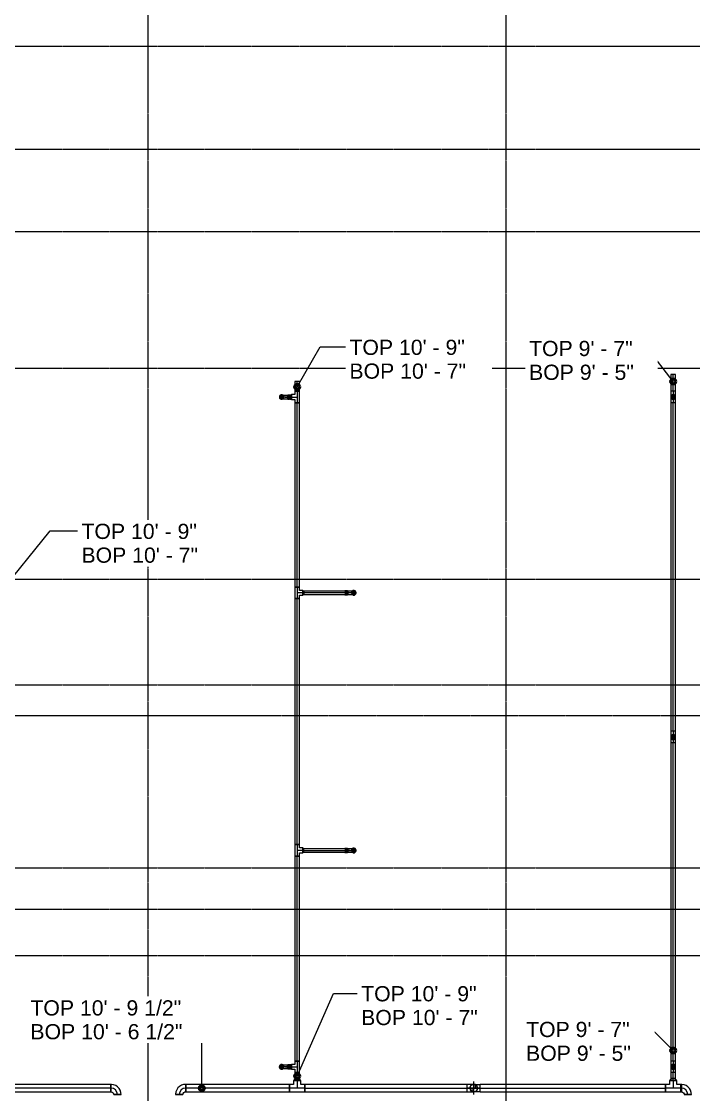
# Model space of a CAD drawing. Header units: inches. Extents: x -3679 to 241, y -496 to 1784.
# Drawn here: x -2629 to -2368.1, y 405 to 821.5 of the extents above; entities that cross this region are included whole.
import ezdxf

# ---------------------------------------------------------------- set-up
doc = ezdxf.new("R2010")
doc.units = ezdxf.units.IN
doc.header["$MEASUREMENT"] = 0
doc.linetypes.add('Grid Line', pattern=[0.875, 0.5, -0.125, 0.125, -0.125])
for name, color, linetype, lineweight in [('G-ANNO-DIMS', 111, 'Continuous', 9), ('P-PIPE', 3, 'Continuous', 9), ('P-PIPE-CNTR', 3, 'Continuous', 9), ('S-GRID', 1, 'Continuous', 9)]:
    doc.layers.add(name, color=color, linetype=linetype, lineweight=lineweight)
doc.styles.add('Arial_1', font='arial.ttf', dxfattribs={"height": 5.901198})

# ---------------------------------------------------------------- blocks, each defined once
blk = doc.blocks.new('Victaulic-VicPress316-Elbow 90-45deg Style P568_P571 - Standard-V5-MAIN LEVEL')
at = {"layer": 'P-PIPE'}
for p, q in [((-559.33, 302.52), (-559.33, 302.18)), ((-559.33, 301.89), (-559.33, 301.44)), ((-559.22, 302.52), (-559.22, 301.22)), ((-559.22, 301.33), (-559.22, 300.39)), ((-558.56, 301.33), (-559.22, 301.33)), ((-559.22, 301.33), (-558.56, 301.33)), ((-558.56, 302.52), (-558.56, 302.52)), ((-558.56, 302.52), (-558.56, 302.52)), ((-558.56, 302.52), (-558.56, 302.52)), ((-558.56, 302.52), (-558.56, 302.52)), ((-558.56, 302.18), (-558.56, 302.18)), ((-558.56, 302.18), (-558.56, 302.18)), ((-558.56, 301.89), (-558.56, 301.89)), ((-558.56, 301.89), (-558.56, 301.89)), ((-557.9, 301.33), (-558.56, 301.33)), ((-558.56, 301.33), (-557.9, 301.33)), ((-558.56, 300.39), (-558.56, 301.33)), ((-558.56, 301.22), (-558.56, 301.22)), ((-558.56, 301.22), (-558.56, 301.22)), ((-558.56, 300.39), (-558.56, 299)), ((-557.9, 301.22), (-557.9, 302.52)), ((-557.9, 300.39), (-557.9, 301.33)), ((-557.79, 302.18), (-557.79, 302.52)), ((-557.79, 301.44), (-557.79, 301.89)), ((-558.56, 299), (-558.56, 299))]:
    blk.add_line(p, q, dxfattribs=at)
at = {"layer": 'P-PIPE', "flags": 128}
for points in [[(-559.33, 301.89), (-559.45, 301.96), (-559.46, 302.1), (-559.35, 302.18), (-559.33, 302.18)], [(-558.56, 299.91), (-558.96, 299.82), (-559.28, 299.56), (-559.45, 299.19), (-559.45, 298.78), (-559.26, 298.42), (-558.93, 298.17), (-558.56, 298.09)], [(-559.33, 302.18), (-559.23, 302.18), (-558.98, 302.18), (-558.63, 302.18), (-558.56, 302.18)], [(-558.56, 302.18), (-558.92, 302.18), (-559.2, 302.18), (-559.32, 302.18), (-559.33, 302.18)], [(-559.33, 301.89), (-559.23, 301.89), (-558.98, 301.89), (-558.63, 301.89), (-558.56, 301.89)], [(-558.56, 301.89), (-558.92, 301.89), (-559.2, 301.89), (-559.32, 301.89), (-559.33, 301.89)], [(-559.22, 301.22), (-559.33, 301.41), (-559.33, 301.44)], [(-559.22, 300.39), (-559.22, 299.89), (-559.22, 299.46), (-559.22, 299.15), (-559.22, 299.01), (-559.22, 299)], [(-557.79, 302.18), (-557.89, 302.18), (-558.14, 302.18), (-558.49, 302.18), (-558.56, 302.18)], [(-558.56, 302.18), (-558.2, 302.18), (-557.92, 302.18), (-557.8, 302.18), (-557.79, 302.18)], [(-557.79, 301.89), (-557.89, 301.89), (-558.14, 301.89), (-558.49, 301.89), (-558.56, 301.89)], [(-558.56, 301.89), (-558.2, 301.89), (-557.92, 301.89), (-557.8, 301.89), (-557.79, 301.89)], [(-558.56, 298.09), (-558.16, 298.18), (-557.84, 298.44), (-557.67, 298.81), (-557.67, 299.22), (-557.86, 299.58), (-558.19, 299.83), (-558.56, 299.91)], [(-557.79, 301.44), (-557.88, 301.24), (-557.9, 301.22)], [(-557.9, 299), (-557.9, 299.09), (-557.9, 299.36), (-557.9, 299.76), (-557.9, 300.25), (-557.9, 300.39)], [(-557.79, 302.18), (-557.67, 302.11), (-557.66, 301.98), (-557.77, 301.89), (-557.79, 301.89)], [(-558.56, 299.77), (-558.92, 299.67), (-559.2, 299.42), (-559.32, 299.07), (-559.26, 298.7), (-559.04, 298.4), (-558.69, 298.25), (-558.56, 298.23)], [(-558.56, 298.23), (-558.2, 298.33), (-557.92, 298.58), (-557.8, 298.93), (-557.86, 299.3), (-558.08, 299.6), (-558.43, 299.75), (-558.56, 299.77)]]:
    blk.add_lwpolyline(points, dxfattribs=at)
at = {"layer": 'P-PIPE'}
for radius, start, end in [(0.767, 90, 270), (0.767, 90, 270), (0.767, 90, 270), (0.658, 90, 270), (0.658, 90, 270), (0.658, 90, 180), (0.658, 180, 270), (0.767, 270, 90), (0.767, 270, 90), (0.767, 270, 90), (0.658, 270, 90), (0.658, 270, 90), (0.658, 0, 90), (0.658, 270, 0)]:
    blk.add_arc((-558.56, 299), radius, start, end, dxfattribs=at)
blk = doc.blocks.new('Victaulic-VicPress316-Elbow 90-45deg Style P568_P571 - Standard-523083-MAIN LEVEL')
at = {"layer": 'P-PIPE'}
for p, q in [((-436.17, 302.52), (-436.17, 302.18)), ((-436.17, 301.89), (-436.17, 301.44)), ((-436.06, 302.52), (-436.06, 301.22)), ((-436.06, 301.33), (-436.06, 300.39)), ((-436.06, 301.33), (-435.41, 301.33)), ((-435.41, 301.33), (-436.06, 301.33)), ((-435.41, 302.52), (-435.41, 302.52)), ((-435.41, 302.52), (-435.41, 302.52)), ((-435.41, 302.52), (-435.41, 302.52)), ((-435.41, 302.52), (-435.41, 302.52)), ((-435.41, 302.18), (-435.41, 302.18)), ((-435.41, 302.18), (-435.41, 302.18)), ((-435.41, 301.89), (-435.41, 301.89)), ((-435.41, 301.89), (-435.41, 301.89)), ((-435.41, 301.33), (-434.75, 301.33)), ((-434.75, 301.33), (-435.41, 301.33)), ((-435.41, 300.39), (-435.41, 301.33)), ((-435.41, 301.22), (-435.41, 301.22)), ((-435.41, 301.22), (-435.41, 301.22)), ((-435.41, 299), (-435.41, 300.39)), ((-434.75, 301.22), (-434.75, 302.52)), ((-434.75, 300.39), (-434.75, 301.33)), ((-434.64, 302.18), (-434.64, 302.52)), ((-434.64, 301.44), (-434.64, 301.89)), ((-435.41, 299), (-435.41, 299))]:
    blk.add_line(p, q, dxfattribs=at)
at = {"layer": 'P-PIPE', "flags": 128}
for points in [[(-436.17, 301.89), (-436.29, 301.96), (-436.3, 302.1), (-436.19, 302.18), (-436.17, 302.18)], [(-435.41, 299.91), (-435.8, 299.82), (-436.12, 299.56), (-436.3, 299.19), (-436.29, 298.78), (-436.1, 298.42), (-435.78, 298.17), (-435.41, 298.09)], [(-436.17, 302.18), (-436.08, 302.18), (-435.83, 302.18), (-435.47, 302.18), (-435.41, 302.18)], [(-435.41, 302.18), (-435.77, 302.18), (-436.05, 302.18), (-436.17, 302.18), (-436.17, 302.18)], [(-436.17, 301.89), (-436.08, 301.89), (-435.83, 301.89), (-435.47, 301.89), (-435.41, 301.89)], [(-435.41, 301.89), (-435.77, 301.89), (-436.05, 301.89), (-436.17, 301.89), (-436.17, 301.89)], [(-436.06, 301.22), (-436.17, 301.41), (-436.17, 301.44)], [(-436.06, 300.39), (-436.06, 299.89), (-436.06, 299.46), (-436.06, 299.15), (-436.06, 299.01), (-436.06, 299)], [(-434.64, 302.18), (-434.73, 302.18), (-434.98, 302.18), (-435.34, 302.18), (-435.41, 302.18)], [(-435.41, 302.18), (-435.04, 302.18), (-434.76, 302.18), (-434.64, 302.18), (-434.64, 302.18)], [(-434.64, 301.89), (-434.73, 301.89), (-434.98, 301.89), (-435.34, 301.89), (-435.41, 301.89)], [(-435.41, 301.89), (-435.04, 301.89), (-434.76, 301.89), (-434.64, 301.89), (-434.64, 301.89)], [(-435.41, 298.09), (-435.01, 298.18), (-434.69, 298.44), (-434.51, 298.81), (-434.52, 299.22), (-434.71, 299.58), (-435.03, 299.83), (-435.41, 299.91)], [(-434.64, 301.44), (-434.73, 301.24), (-434.75, 301.22)], [(-434.75, 299), (-434.75, 299.09), (-434.75, 299.36), (-434.75, 299.76), (-434.75, 300.25), (-434.75, 300.39)], [(-434.64, 302.18), (-434.52, 302.11), (-434.51, 301.98), (-434.62, 301.89), (-434.64, 301.89)], [(-435.41, 299.77), (-435.77, 299.67), (-436.05, 299.42), (-436.17, 299.07), (-436.11, 298.7), (-435.88, 298.4), (-435.54, 298.25), (-435.41, 298.23)], [(-435.41, 298.23), (-435.04, 298.33), (-434.76, 298.58), (-434.64, 298.93), (-434.7, 299.3), (-434.93, 299.6), (-435.27, 299.75), (-435.41, 299.77)]]:
    blk.add_lwpolyline(points, dxfattribs=at)
at = {"layer": 'P-PIPE'}
for radius, start, end in [(0.767, 90, 270), (0.767, 90, 270), (0.767, 90, 270), (0.657, 90, 270), (0.657, 90, 270), (0.657, 90, 180), (0.657, 180, 270), (0.767, 270, 90), (0.767, 270, 90), (0.767, 270, 90), (0.658, 270, 90), (0.658, 270, 90), (0.658, 0, 90), (0.658, 270, 0)]:
    blk.add_arc((-435.41, 299), radius, start, end, dxfattribs=at)
blk = doc.blocks.new('Elbow - Welded - Generic - Standard-V6-MAIN LEVEL')
at = {"layer": 'P-PIPE'}
blk.add_line((-704.95, 313.74), (-704.95, 313.74), dxfattribs=at)
blk.add_line((-704.95, 313.74), (-704.95, 313.74), dxfattribs=at)
at = {"layer": 'P-PIPE', "flags": 128}
for points in [[(-708.91, 313.74), (-708.81, 314.25), (-708.55, 314.69), (-708.14, 315.01), (-707.65, 315.17), (-707.47, 315.18)], [(-707.47, 312.31), (-707.98, 312.4), (-708.42, 312.66), (-708.74, 313.07), (-708.89, 313.56), (-708.91, 313.74)], [(-707.47, 315.18), (-707.38, 315.18), (-707.1, 315.18), (-706.67, 315.18), (-706.11, 315.18), (-705.47, 315.18), (-704.95, 315.18)], [(-707.47, 315.18), (-706.96, 315.09), (-706.52, 314.82), (-706.2, 314.42), (-706.04, 313.92), (-706.03, 313.74)], [(-706.03, 313.74), (-706.12, 313.23), (-706.39, 312.79), (-706.8, 312.47), (-707.29, 312.32), (-707.47, 312.31)], [(-704.95, 312.31), (-705.63, 312.31), (-706.26, 312.31), (-706.79, 312.31), (-707.18, 312.31), (-707.42, 312.31), (-707.47, 312.31)]]:
    blk.add_lwpolyline(points, dxfattribs=at)
at = {"layer": 'P-PIPE'}
for start, end in [(0, 180), (180, 0)]:
    blk.add_arc((-707.47, 313.74), 1.44, start, end, dxfattribs=at)
blk = doc.blocks.new('Elbow - Welded - Generic - Standard-1127339-MAIN LEVEL')
at = {"layer": 'P-PIPE'}
blk.add_line((-332, 316.26), (-332, 316.26), dxfattribs=at)
blk.add_line((-332, 316.26), (-332, 316.26), dxfattribs=at)
at = {"layer": 'P-PIPE', "flags": 128}
for points in [[(-333.44, 316.26), (-333.44, 315.58), (-333.44, 314.95), (-333.44, 314.42), (-333.44, 314.03), (-333.44, 313.8), (-333.44, 313.74)], [(-330.56, 313.74), (-330.56, 313.84), (-330.56, 314.11), (-330.56, 314.54), (-330.56, 315.1), (-330.56, 315.75), (-330.56, 316.26)]]:
    blk.add_lwpolyline(points, dxfattribs=at)
at = {"layer": 'P-PIPE'}
for start, end in [(90, 270), (270, 90)]:
    blk.add_arc((-332, 313.74), 1.44, start, end, dxfattribs=at)
blk = doc.blocks.new('Elbow - Welded - Generic - Standard-V8-MAIN LEVEL')
at = {"layer": 'P-PIPE'}
for p, q in [((-2.52, -1.44), (-2.52, 1.44)), ((-2.52, 1.44), (-2.52, -1.44)), ((1.44, 2.52), (-1.44, 2.52)), ((-1.44, 2.52), (1.44, 2.52))]:
    blk.add_line(p, q, dxfattribs=at)
at = {"layer": 'P-PIPE', "flags": 128}
for points in [[(-1.44, 2.52), (-1.53, 2.08), (-1.79, 1.72), (-2.18, 1.49), (-2.52, 1.44)], [(-2.52, -1.44), (-1.67, -1.34), (-0.85, -1.07), (-0.12, -0.62), (0.51, -0.03), (0.99, 0.68), (1.3, 1.48), (1.43, 2.33), (1.44, 2.52)]]:
    blk.add_lwpolyline(points, dxfattribs=at)
blk = doc.blocks.new('Transition - Generic - Plumbing-CW-1090292-MAIN LEVEL')
at = {"layer": 'P-PIPE'}
for radius, start, end in [(0.8125, 0, 180), (0.8125, 180, 0), (0.5625, 0, 180), (0.5625, 180, 0)]:
    blk.add_arc((-2376, 415.742802), radius, start, end, dxfattribs=at)
blk = doc.blocks.new('Transition - Generic - Plumbing-CW-1187651-MAIN LEVEL')
at = {"layer": 'P-PIPE'}
for centre, radius, start, end in [((-2376, 675.742802), 0.8125, 0, 180), ((-2376, 675.742802), 0.8125, 180, 0), ((-2375.982791, 675.742802), 0.5625, 0, 180), ((-2375.982791, 675.742802), 0.5625, 180, 0)]:
    blk.add_arc(centre, radius, start, end, dxfattribs=at)

msp = doc.modelspace()

# ---------------------------------------------------------------- linework, layer by layer
at = {"layer": 'G-ANNO-DIMS'}
for p, q in [((-2521.98, 679.64), (-2513.01, 695.19)), ((-2513.01, 695.19), (-2503.19, 695.19)), ((-2385.98, 694.74), (-2390.08, 694.74)), ((-2376, 681.79), (-2385.98, 694.74)), ((-2638, 598.98), (-2617.83, 623.74)), ((-2617.83, 623.74), (-2607.22, 623.74)), ((-2521.98, 412.15), (-2507.81, 444.27)), ((-2507.81, 444.27), (-2498.64, 444.27)), ((-2559.01, 438.76), (-2565.42, 438.76)), ((-2559.01, 407.5), (-2559.01, 438.76)), ((-2384.36, 430.41), (-2391.24, 430.41)), ((-2376, 422.05), (-2384.36, 430.41))]:
    msp.add_line(p, q, dxfattribs=at)
at = {"layer": 'G-ANNO-DIMS', "lineweight": 50}
for centre in [(-2521.98, 679.64), (-2376, 681.79), (-2376, 422.05), (-2521.98, 412.15), (-2559.01, 407.5)]:
    msp.add_circle(centre, 1, dxfattribs=at)
at = {"layer": 'P-PIPE'}
for p, q in [((-2376.95, 684.49), (-2376.95, 677.99)), ((-2375.05, 684.49), (-2376.95, 684.49)), ((-2375.05, 677.99), (-2375.05, 684.49)), ((-2522.93, 681.74), (-2522.93, 677.99)), ((-2521.03, 681.74), (-2522.93, 681.74)), ((-2521.03, 677.99), (-2521.03, 681.74)), ((-2524.63, 676.4), (-2525.65, 676.4)), ((-2525.65, 676.4), (-2525.65, 675.09)), ((-2525.65, 675.09), (-2524.63, 675.09)), ((-2524.23, 676.56), (-2524.63, 676.31)), ((-2524.63, 676.4), (-2524.63, 675.09)), ((-2524.63, 675.18), (-2524.23, 674.93)), ((-2522.93, 676.69), (-2524.23, 676.69)), ((-2524.23, 676.69), (-2524.23, 674.79)), ((-2524.23, 674.79), (-2524.23, 676.69)), ((-2521.03, 677.99), (-2522.93, 677.99)), ((-2522.93, 677.99), (-2522.93, 676.69)), ((-2522.93, 677.99), (-2521.03, 677.99)), ((-2521.03, 677.99), (-2522.93, 677.99)), ((-2521.03, 673.5), (-2521.03, 677.99)), ((-2375.05, 677.99), (-2376.95, 677.99)), ((-2376.95, 677.99), (-2376.95, 673.5)), ((-2375.05, 673.5), (-2375.05, 677.99)), ((-2524.23, 674.79), (-2522.93, 674.79)), ((-2522.93, 674.79), (-2522.93, 673.5)), ((-2522.93, 673.5), (-2521.03, 673.5)), ((-2521.03, 673.5), (-2522.93, 673.5)), ((-2522.93, 673.5), (-2522.93, 601.99)), ((-2521.03, 673.5), (-2522.93, 673.5)), ((-2521.03, 601.99), (-2521.03, 673.5)), ((-2376.95, 673.5), (-2376.95, 545.99)), ((-2375.05, 673.5), (-2376.95, 673.5)), ((-2375.05, 545.99), (-2375.05, 673.5)), ((-2522.93, 601.99), (-2522.93, 597.5)), ((-2521.03, 601.99), (-2522.93, 601.99)), ((-2522.93, 601.99), (-2521.03, 601.99)), ((-2521.03, 601.99), (-2522.93, 601.99)), ((-2521.03, 600.69), (-2521.03, 601.99)), ((-2519.74, 600.69), (-2521.03, 600.69)), ((-2519.74, 600.69), (-2519.74, 598.79)), ((-2519.74, 598.79), (-2519.74, 600.69)), ((-2519.33, 600.31), (-2519.74, 600.56)), ((-2502.33, 600.4), (-2519.33, 600.4)), ((-2519.33, 600.4), (-2519.33, 599.09)), ((-2502.33, 600.4), (-2502.33, 599.08)), ((-2521.03, 597.5), (-2522.93, 597.5)), ((-2522.93, 597.5), (-2521.03, 597.5)), ((-2522.93, 597.5), (-2522.93, 501.99)), ((-2521.03, 597.5), (-2522.93, 597.5)), ((-2521.03, 597.5), (-2521.03, 598.79)), ((-2521.03, 598.79), (-2519.74, 598.79)), ((-2521.03, 501.99), (-2521.03, 597.5)), ((-2519.74, 598.93), (-2519.33, 599.18)), ((-2519.33, 599.09), (-2502.33, 599.08)), ((-2376.95, 545.99), (-2376.95, 541.5)), ((-2375.05, 545.99), (-2376.95, 545.99)), ((-2375.05, 541.5), (-2375.05, 545.99)), ((-2376.95, 541.5), (-2376.95, 417.99)), ((-2375.05, 541.5), (-2376.95, 541.5)), ((-2375.05, 417.99), (-2375.05, 541.5)), ((-2522.93, 501.99), (-2522.93, 497.5)), ((-2521.03, 501.99), (-2522.93, 501.99)), ((-2522.93, 501.99), (-2521.03, 501.99)), ((-2521.03, 501.99), (-2522.93, 501.99)), ((-2521.03, 500.69), (-2521.03, 501.99)), ((-2519.74, 500.69), (-2521.03, 500.69)), ((-2519.74, 500.69), (-2519.74, 498.79)), ((-2519.74, 498.79), (-2519.74, 500.69)), ((-2519.33, 500.31), (-2519.74, 500.56)), ((-2502.33, 500.4), (-2519.33, 500.4)), ((-2519.33, 499.09), (-2519.33, 500.4)), ((-2502.33, 499.09), (-2502.33, 500.4)), ((-2521.03, 497.5), (-2522.93, 497.5)), ((-2522.93, 497.5), (-2521.03, 497.5)), ((-2522.93, 497.5), (-2522.93, 417.99)), ((-2521.03, 497.5), (-2522.93, 497.5)), ((-2521.03, 497.5), (-2521.03, 498.79)), ((-2521.03, 498.79), (-2519.74, 498.79)), ((-2521.03, 417.99), (-2521.03, 497.5)), ((-2519.74, 498.93), (-2519.33, 499.18)), ((-2519.33, 499.09), (-2502.33, 499.09)), ((-2524.23, 416.56), (-2524.63, 416.31)), ((-2522.93, 416.69), (-2524.23, 416.69)), ((-2524.23, 416.69), (-2524.23, 414.79)), ((-2524.23, 414.79), (-2524.23, 416.69)), ((-2522.93, 417.99), (-2522.93, 416.69)), ((-2522.93, 417.99), (-2521.03, 417.99)), ((-2521.03, 417.99), (-2522.93, 417.99)), ((-2521.03, 417.99), (-2522.93, 417.99)), ((-2521.03, 413.5), (-2521.03, 417.99)), ((-2376.95, 417.99), (-2376.95, 413.5)), ((-2375.05, 417.99), (-2376.95, 417.99)), ((-2375.05, 413.5), (-2375.05, 417.99)), ((-2524.63, 416.4), (-2525.67, 416.4)), ((-2525.67, 416.4), (-2525.67, 415.09)), ((-2525.67, 415.09), (-2524.63, 415.09)), ((-2524.63, 416.4), (-2524.63, 415.09)), ((-2524.63, 415.18), (-2524.23, 414.93)), ((-2524.23, 414.79), (-2522.93, 414.79)), ((-2522.93, 414.79), (-2522.93, 413.5)), ((-2522.93, 413.5), (-2521.03, 413.5)), ((-2521.03, 413.5), (-2522.93, 413.5)), ((-2522.93, 413.5), (-2522.93, 411.15)), ((-2521.03, 413.5), (-2522.93, 413.5)), ((-2521.03, 411.15), (-2521.03, 413.5)), ((-2376.95, 413.5), (-2376.95, 411.15)), ((-2375.05, 413.5), (-2376.95, 413.5)), ((-2375.05, 411.15), (-2375.05, 413.5)), ((-2594.26, 408.94), (-2635.01, 408.94)), ((-2594.26, 408.94), (-2594.26, 406.06)), ((-2524.97, 408.94), (-2565.23, 408.94)), ((-2565.23, 408.94), (-2565.23, 406.06)), ((-2523.42, 408.94), (-2524.97, 408.94)), ((-2524.97, 408.94), (-2524.97, 406.06)), ((-2524.97, 406.06), (-2524.97, 408.94)), ((-2524.97, 408.94), (-2524.97, 406.06)), ((-2523.42, 410.49), (-2523.42, 408.94)), ((-2520.55, 410.49), (-2523.42, 410.49)), ((-2523.42, 410.49), (-2520.55, 410.49)), ((-2522.79, 411.15), (-2523.29, 410.49)), ((-2521.03, 411.15), (-2522.93, 411.15)), ((-2520.67, 410.49), (-2521.17, 411.15)), ((-2520.55, 408.94), (-2520.55, 410.49)), ((-2518.99, 408.94), (-2520.55, 408.94)), ((-2455.96, 408.94), (-2518.99, 408.94)), ((-2518.99, 406.06), (-2518.99, 408.94)), ((-2518.99, 408.94), (-2518.99, 406.06)), ((-2518.99, 406.06), (-2518.99, 408.94)), ((-2455.96, 406.06), (-2455.96, 408.94)), ((-2378.99, 408.94), (-2450.92, 408.94)), ((-2450.92, 406.06), (-2450.92, 408.94)), ((-2377.44, 408.94), (-2378.99, 408.94)), ((-2378.99, 408.94), (-2378.99, 406.06)), ((-2378.99, 406.06), (-2378.99, 408.94)), ((-2378.99, 406.06), (-2378.99, 408.94)), ((-2377.44, 410.49), (-2377.44, 408.94)), ((-2374.56, 410.49), (-2377.44, 410.49)), ((-2377.44, 410.49), (-2374.56, 410.49)), ((-2376.81, 411.15), (-2377.31, 410.49)), ((-2375.05, 411.15), (-2376.95, 411.15)), ((-2374.69, 410.49), (-2375.19, 411.15)), ((-2374.56, 408.94), (-2374.56, 410.49)), ((-2373.01, 408.94), (-2374.56, 408.94)), ((-2372.84, 408.94), (-2373.01, 408.94)), ((-2373.01, 406.06), (-2373.01, 408.94)), ((-2373.01, 408.94), (-2373.01, 406.06)), ((-2373.01, 406.06), (-2373.01, 408.94)), ((-2372.84, 406.06), (-2372.84, 408.94)), ((-2635.01, 406.06), (-2594.26, 406.06)), ((-2565.23, 406.06), (-2524.97, 406.06)), ((-2524.97, 406.06), (-2518.99, 406.06)), ((-2518.99, 406.06), (-2455.96, 406.06)), ((-2450.92, 406.06), (-2378.99, 406.06)), ((-2378.99, 406.06), (-2373.01, 406.06)), ((-2373.01, 406.06), (-2372.84, 406.06))]:
    msp.add_line(p, q, dxfattribs=at)
for centre, radius, start, end in [((-2527.98, 675.74), 0.657, 0, 180), ((-2527.98, 675.74), 0.658, 180, 0), ((-2527.98, 675.41), 0.329, 90, 270), ((-2527.98, 676.07), 0.329, 270, 90), ((-2376, 675.74), 0.951, 90, 270), ((-2375.98, 675.74), 0.658, 0, 180), ((-2375.98, 675.74), 0.657, 180, 0), ((-2375.98, 675.41), 0.329, 90, 270), ((-2376, 675.74), 0.951, 270, 90), ((-2375.98, 676.07), 0.329, 270, 90), ((-2500, 599.74), 0.657, 0, 180), ((-2500, 600.07), 0.329, 270, 90), ((-2500, 599.74), 0.657, 180, 0), ((-2500, 599.41), 0.329, 90, 270), ((-2376, 543.74), 0.951, 90, 270), ((-2376, 543.74), 0.657, 0, 180), ((-2376, 543.74), 0.657, 180, 0), ((-2376, 543.41), 0.329, 90, 270), ((-2376, 543.74), 0.951, 270, 90), ((-2376, 544.07), 0.329, 270, 90), ((-2500, 499.74), 0.657, 0, 180), ((-2500, 500.07), 0.329, 270, 90), ((-2500, 499.74), 0.658, 180, 0), ((-2500, 499.41), 0.329, 90, 270), ((-2376, 415.74), 0.951, 90, 270), ((-2376, 415.74), 0.951, 270, 90), ((-2528, 415.74), 0.657, 0, 180), ((-2528, 415.74), 0.657, 180, 0), ((-2528, 415.41), 0.329, 90, 270), ((-2528, 416.07), 0.329, 270, 90), ((-2376, 415.74), 0.658, 0, 180), ((-2376, 415.74), 0.657, 180, 0), ((-2376, 415.41), 0.329, 90, 270), ((-2376, 416.07), 0.329, 270, 90), ((-2453.44, 407.5), 1.44, 0, 180), ((-2453.44, 408.22), 0.719, 270, 90), ((-2453.44, 407.5), 1.44, 180, 0), ((-2453.44, 406.78), 0.719, 90, 270)]:
    msp.add_arc(centre, radius, start, end, dxfattribs=at)
at = {"layer": 'P-PIPE-CNTR'}
for p, q in [((-2376, 677.99), (-2376, 684.49)), ((-2376, 677.99), (-2376, 684.49)), ((-2521.98, 677.99), (-2521.98, 681.74)), ((-2521.98, 677.99), (-2521.98, 681.74)), ((-2528.98, 675.74), (-2526.98, 675.74)), ((-2527.98, 674.74), (-2527.98, 676.74)), ((-2526.59, 675.74), (-2527.98, 675.74)), ((-2525.65, 675.74), (-2526.59, 675.74)), ((-2524.63, 675.74), (-2525.65, 675.74)), ((-2524.63, 675.74), (-2525.65, 675.74)), ((-2524.23, 675.74), (-2524.63, 675.74)), ((-2524.23, 675.74), (-2521.98, 675.74)), ((-2521.98, 677.99), (-2521.98, 673.5)), ((-2376.98, 675.74), (-2374.98, 675.74)), ((-2376, 677.99), (-2376, 673.5)), ((-2375.98, 674.74), (-2375.98, 676.74)), ((-2521.98, 601.99), (-2521.98, 673.5)), ((-2521.98, 601.99), (-2521.98, 673.5)), ((-2376, 545.99), (-2376, 673.5)), ((-2376, 545.99), (-2376, 673.5)), ((-2521.98, 601.99), (-2521.98, 597.5)), ((-2500, 598.74), (-2500, 600.74)), ((-2519.74, 599.74), (-2521.98, 599.74)), ((-2521.98, 501.99), (-2521.98, 597.5)), ((-2521.98, 501.99), (-2521.98, 597.5)), ((-2519.74, 599.74), (-2519.33, 599.74)), ((-2502.33, 599.74), (-2519.33, 599.74)), ((-2502.33, 599.74), (-2519.33, 599.74)), ((-2501.39, 599.74), (-2503.52, 599.74)), ((-2501.39, 599.74), (-2502.33, 599.74)), ((-2500, 599.74), (-2501.39, 599.74)), ((-2501, 599.74), (-2499, 599.74)), ((-2500, 599.74), (-2500, 599.74)), ((-2376, 545.99), (-2376, 541.5)), ((-2377, 543.74), (-2375, 543.74)), ((-2376, 542.74), (-2376, 544.74)), ((-2376, 417.99), (-2376, 541.5)), ((-2376, 417.99), (-2376, 541.5)), ((-2521.98, 501.99), (-2521.98, 497.5)), ((-2500, 498.74), (-2500, 500.74)), ((-2519.74, 499.74), (-2521.98, 499.74)), ((-2521.98, 417.99), (-2521.98, 497.5)), ((-2521.98, 417.99), (-2521.98, 497.5)), ((-2519.74, 499.74), (-2519.33, 499.74)), ((-2519.33, 499.74), (-2502.33, 499.74)), ((-2519.33, 499.74), (-2502.33, 499.74)), ((-2502.33, 499.74), (-2501.39, 499.74)), ((-2501.39, 499.74), (-2500, 499.74)), ((-2501, 499.74), (-2499, 499.74)), ((-2528, 414.74), (-2528, 416.74)), ((-2521.98, 417.99), (-2521.98, 413.5)), ((-2376, 417.99), (-2376, 413.5)), ((-2376, 414.74), (-2376, 416.74)), ((-2529, 415.74), (-2527, 415.74)), ((-2528, 415.74), (-2528, 415.74)), ((-2526.61, 415.74), (-2528, 415.74)), ((-2525.67, 415.74), (-2526.61, 415.74)), ((-2524.63, 415.74), (-2525.67, 415.74)), ((-2524.63, 415.74), (-2525.67, 415.74)), ((-2524.23, 415.74), (-2524.63, 415.74)), ((-2524.23, 415.74), (-2521.98, 415.74)), ((-2521.98, 411.15), (-2521.98, 413.5)), ((-2521.98, 411.15), (-2521.98, 413.5)), ((-2377, 415.74), (-2375, 415.74)), ((-2376, 411.15), (-2376, 413.5)), ((-2376, 411.15), (-2376, 413.5)), ((-2521.98, 410.49), (-2521.98, 411.15)), ((-2521.98, 410.49), (-2521.98, 407.5)), ((-2453.44, 405), (-2453.44, 410)), ((-2376, 410.49), (-2376, 411.15)), ((-2376, 410.49), (-2376, 407.5)), ((-2594.26, 407.5), (-2635.01, 407.5)), ((-2594.26, 407.5), (-2635.01, 407.5)), ((-2524.97, 407.5), (-2565.23, 407.5)), ((-2524.97, 407.5), (-2565.23, 407.5)), ((-2518.99, 407.5), (-2524.97, 407.5)), ((-2518.99, 407.5), (-2455.96, 407.5)), ((-2518.99, 407.5), (-2455.96, 407.5)), ((-2453.44, 407.5), (-2455.96, 407.5)), ((-2455.94, 407.5), (-2450.94, 407.5)), ((-2450.92, 407.5), (-2453.44, 407.5)), ((-2450.92, 407.5), (-2378.99, 407.5)), ((-2450.92, 407.5), (-2378.99, 407.5)), ((-2373.01, 407.5), (-2378.99, 407.5)), ((-2373.01, 407.5), (-2372.84, 407.5)), ((-2373.01, 407.5), (-2372.84, 407.5))]:
    msp.add_line(p, q, dxfattribs=at)
for centre, start, end in [((-2594.26, 404.98), 0, 90), ((-2565.23, 404.98), 90, 180), ((-2372.84, 404.98), 0, 90)]:
    msp.add_arc(centre, 2.52, start, end, dxfattribs=at)
at = {"layer": 'S-GRID', "linetype": 'Grid Line'}
for p, q in [((-2580, 1771.74), (-2580, -484.26)), ((-2441, 1771.74), (-2441, -484.26)), ((-3666.39, 812), (228, 812)), ((-3666.39, 772), (228, 772)), ((-3666.39, 740), (228, 740)), ((-3666.39, 687), (228, 687)), ((-3666.39, 605), (228, 605)), ((-3666.39, 564), (228, 564)), ((228, 552), (-3666.39, 552)), ((-3666.39, 493), (228, 493)), ((-3666.39, 477), (228, 477)), ((-3666.39, 459), (228, 459))]:
    msp.add_line(p, q, dxfattribs=at)

# ---------------------------------------------------------------- block references
at = {"layer": 'P-PIPE'}
for name, p, rotation in [('Victaulic-VicPress316-Elbow 90-45deg Style P568_P571 - Standard-V5-MAIN LEVEL', (-2827.02, 117.2), 269.9961993799644), ('Victaulic-VicPress316-Elbow 90-45deg Style P568_P571 - Standard-523083-MAIN LEVEL', (-2200.97, 1035.13), 89.99620856659378), ('Victaulic-VicPress316-Elbow 90-45deg Style P568_P571 - Standard-V5-MAIN LEVEL', (-2200.96, 1058.28), 89.99620970758636), ('Victaulic-VicPress316-Elbow 90-45deg Style P568_P571 - Standard-V5-MAIN LEVEL', (-2827.04, -142.8), 269.9961993799652), ('Elbow - Welded - Generic - Standard-V8-MAIN LEVEL', (-2591.74, 407.5), 90), ('Elbow - Welded - Generic - Standard-V8-MAIN LEVEL', (-2567.74, 407.5), 180), ('Elbow - Welded - Generic - Standard-1127339-MAIN LEVEL', (-2139.69, 739.5), 90), ('Elbow - Welded - Generic - Standard-V8-MAIN LEVEL', (-2370.32, 407.5), 90)]:
    msp.add_blockref(name, p, dxfattribs=dict(at, rotation=rotation))
for name, p in [('Transition - Generic - Plumbing-CW-1187651-MAIN LEVEL', (0, 0)), ('Transition - Generic - Plumbing-CW-1090292-MAIN LEVEL', (0, 128)), ('Transition - Generic - Plumbing-CW-1090292-MAIN LEVEL', (0, 0)), ('Elbow - Welded - Generic - Standard-V6-MAIN LEVEL', (-1745.97, 93.76))]:
    msp.add_blockref(name, p, dxfattribs=at)

# ---------------------------------------------------------------- next in the draw order: texts
at = {"layer": 'G-ANNO-DIMS', "char_height": 5.9012, "attachment_point": 1, "line_spacing_factor": 0.938532, "style": 'Arial_1', "bg_fill": 3, "box_fill_scale": 1.25, "bg_fill_color": 0, "bg_fill_transparency": 0}
for s, insert, width in [('TOP 10\' - 9"\\PBOP 10\' - 7"', (-2501.69, 697.99), 53.928), ('TOP 9\' - 7"\\PBOP 9\' - 5"', (-2431.96, 697.54), 48.456), ('TOP 10\' - 9"\\PBOP 10\' - 7"', (-2605.72, 626.55), 53.928), ('TOP 10\' - 9"\\PBOP 10\' - 7"', (-2497.14, 447.07), 53.928), ('TOP 10\' - 9 1/2"\\PBOP 10\' - 6 1/2"', (-2625.54, 441.57), 70.344), ('TOP 9\' - 7"\\PBOP 9\' - 5"', (-2433.12, 433.21), 48.456)]:
    msp.add_mtext(s, dxfattribs=dict(at, insert=insert, width=width))

doc.saveas('drawing.dxf')
